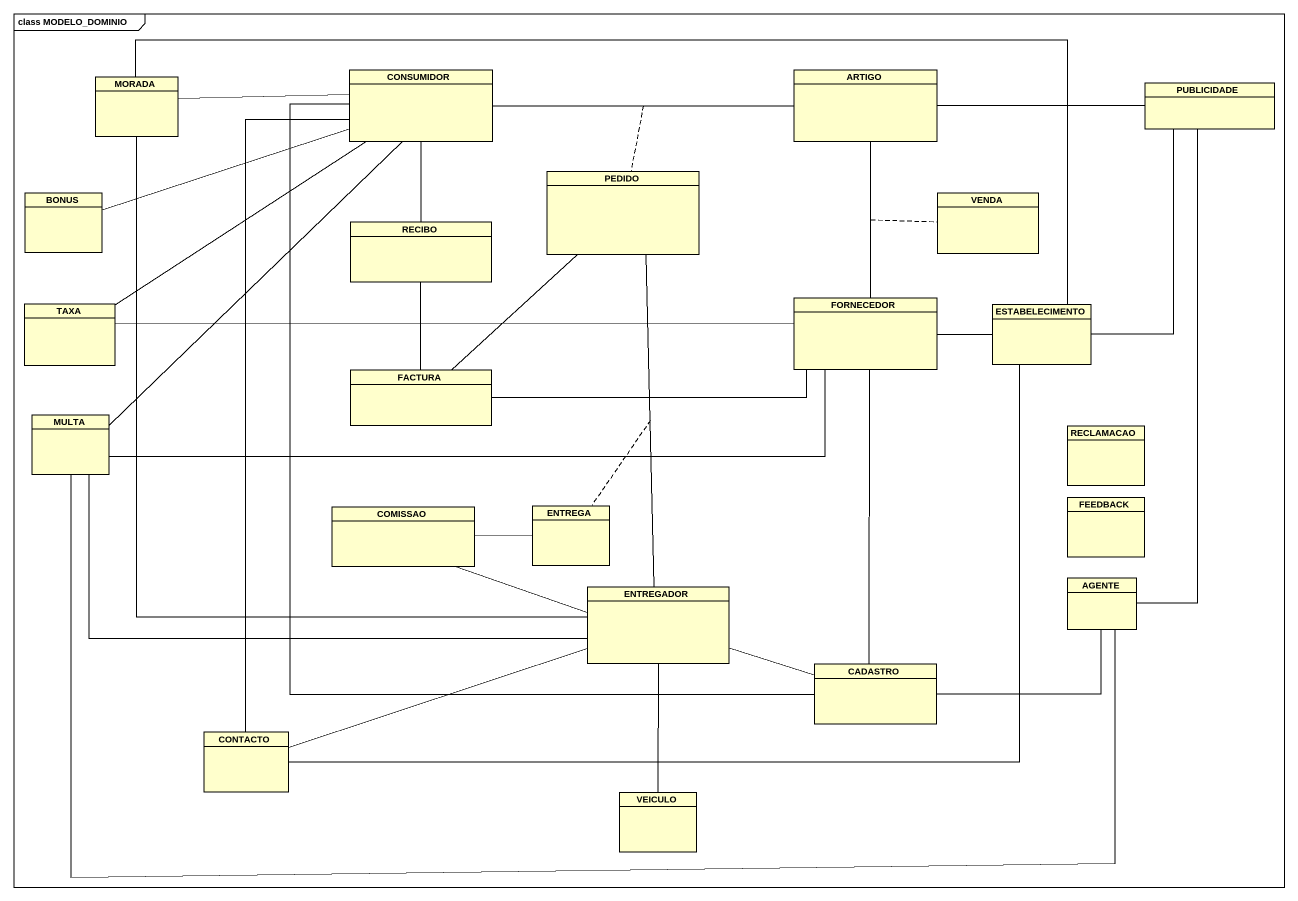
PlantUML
@startuml
mainframe class MODELO_DOMINIO
hide circle
hide empty members
class MORADA
class CONSUMIDOR
class ARTIGO
class PUBLICIDADE
class PEDIDO
class BONUS
class VENDA
class RECIBO
class TAXA
class FORNECEDOR
class ESTABELECIMENTO
class FACTURA
class MULTA
class RECLAMACAO
class COMISSAO
class ENTREGA
class FEEDBACK
class ENTREGADOR
class AGENTE
class CADASTRO
class CONTACTO
class VEICULO
MORADA -right- ESTABELECIMENTO
CONSUMIDOR -left- MORADA
CONSUMIDOR -right- ARTIGO
(CONSUMIDOR, ARTIGO) .. PEDIDO
CONSUMIDOR -left- BONUS
CONSUMIDOR -- RECIBO
CONSUMIDOR -- MULTA
CONSUMIDOR -- CADASTRO
CONSUMIDOR -- CONTACTO
PUBLICIDADE -left- ARTIGO
TAXA -up- CONSUMIDOR
TAXA -right- FORNECEDOR
FORNECEDOR -up- ARTIGO
(FORNECEDOR, ARTIGO) .. VENDA
FORNECEDOR -right- ESTABELECIMENTO
FORNECEDOR -left- MULTA
FORNECEDOR -- CADASTRO
ESTABELECIMENTO -up- PUBLICIDADE
FACTURA -up- PEDIDO
FACTURA -up- RECIBO
FACTURA -right- FORNECEDOR
MULTA -right- AGENTE
ENTREGA -left- COMISSAO
ENTREGADOR -up- MORADA
ENTREGADOR -up- PEDIDO
(ENTREGADOR, PEDIDO) .. ENTREGA
ENTREGADOR -left- MULTA
ENTREGADOR -left- COMISSAO
ENTREGADOR -right- CADASTRO
ENTREGADOR -left- CONTACTO
ENTREGADOR -- VEICULO
AGENTE -up- PUBLICIDADE
AGENTE -left- CADASTRO
CONTACTO -right- ESTABELECIMENTO
@enduml
